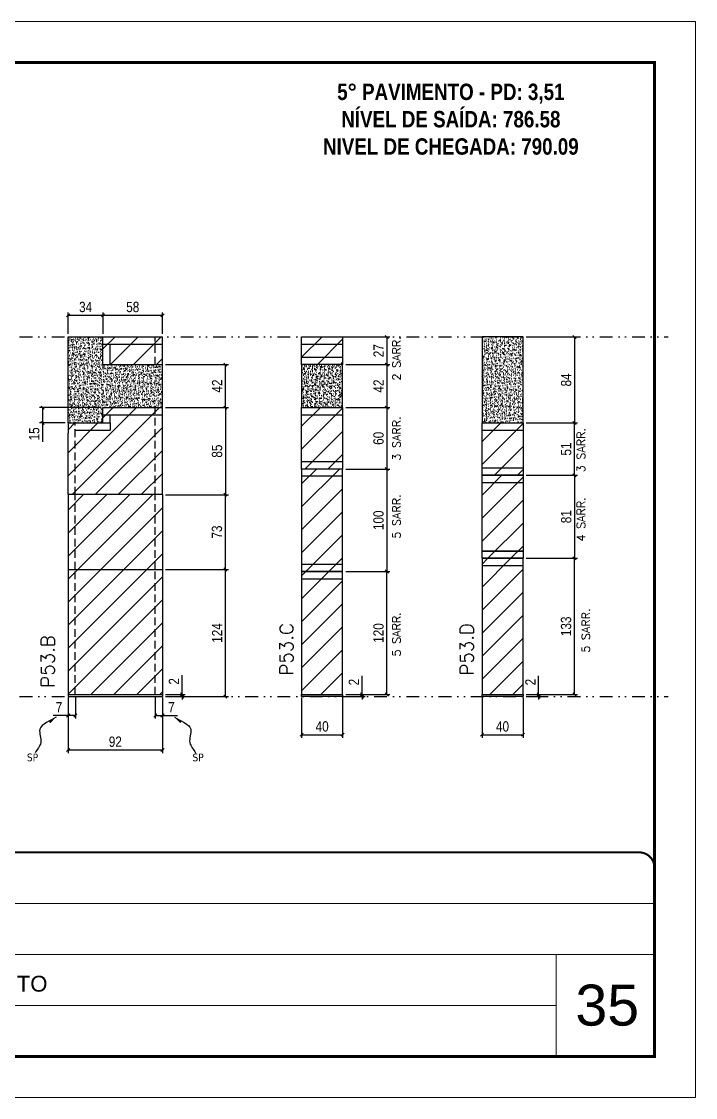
# Model space of a CAD drawing. Extents: x 28748 to 35002, y 14885 to 43501.
# Drawn here: x 32746 to 33403, y 33262 to 34312 of the extents above; entities that cross this region are included whole.
import ezdxf

# ---------------------------------------------------------------- set-up
doc = ezdxf.new("R2010")
doc.units = 0
for name, pattern in [('CONTINUO', [0]), ('DASHED', [0.75, 0.5, -0.25]), ('DIVIDE2', [0.625, 0.25, -0.125, 0, -0.125, 0, -0.125]), ('HIDDEN', [0.375, 0.25, -0.125])]:
    doc.linetypes.add(name, pattern=pattern)
for name, color, linetype, lineweight in [('CARIMBO', 255, 'Continuous', 9), ('Folhas', 255, 'Continuous', 9), ('Hachura', 251, 'Continuous', 9), ('SARRAFO DE PRESSAO', 251, 'DASHED', 9), ('Texto Seção', 7, 'Continuous', 15)]:
    doc.layers.add(name, color=color, linetype=linetype, lineweight=lineweight)
for name, color, linetype in [('COTA', 241, 'Continuous'), ('NOMENCLATURA', 7, 'Continuous'), ('Nível', 160, 'Continuous'), ('Painéis', 200, 'Continuous'), ('Romaneio', 10, 'Continuous'), ('SARR_2.2x7', 40, 'Continuous'), ('Sarrafo de Pressão', 42, 'HIDDEN'), ('texto', 7, 'Continuous')]:
    doc.layers.add(name, color=color, linetype=linetype)
doc.styles.add('ARIAL', font='arial.ttf')
doc.styles.add('COTA TECNICA', font='techl___.ttf', dxfattribs={"height": 10})
doc.styles.add('COTA TECNICA-50', font='techl___.ttf', dxfattribs={"height": 10})
doc.styles.add('REGUA-120', font='ROMANS.shx', dxfattribs={"height": 15})
doc.styles.add('ROMANC', font='techb___.ttf', dxfattribs={"height": 2.5})
doc.styles.add('ROMANS', font='romans.shx')
doc.styles.get("Standard").update_dxf_attribs({"font": 'arial.ttf'})
doc.dimstyles.new('COTA PAINEL-50', dxfattribs={"dimtxt": 10, "dimasz": 3, "dimexe": 3, "dimexo": 3, "dimgap": 3, "dimtad": 1, "dimdec": 1, "dimzin": 12, "dimdsep": 46, "dimtxsty": 'COTA TECNICA-50', "dimblk1": 'OBLIQUE', "dimblk2": 'OBLIQUE', "dimsah": 1, "dimcen": 0.9, "dimclrd": 4, "dimclre": 4, "dimclrt": 240, "dimadec": 1, "dimazin": 3, "dimtfac": 1, "dimtdec": 1, "dimtmove": 0, "dimatfit": 3, "dimfxl": 1, "dimtolj": 1, "dimtzin": 12, "dimarcsym": 0})
doc.dimstyles.new('PAINEL', dxfattribs={"dimtxt": 10, "dimasz": 3, "dimexe": 3, "dimexo": 3, "dimgap": 3, "dimtad": 1, "dimdec": 1, "dimzin": 12, "dimdsep": 46, "dimtxsty": 'COTA TECNICA', "dimblk1": 'OBLIQUE', "dimblk2": 'OBLIQUE', "dimsah": 1, "dimcen": 0.9, "dimclrd": 4, "dimclre": 4, "dimclrt": 240, "dimadec": 1, "dimazin": 3, "dimtfac": 1, "dimtdec": 1, "dimtmove": 0, "dimatfit": 3, "dimfxl": 1, "dimtolj": 1, "dimtzin": 12, "dimarcsym": 0})
doc.dimstyles.get("Standard").update_dxf_attribs({"dimtxt": 0.18, "dimasz": 0.18, "dimexe": 0.18, "dimexo": 0.0625, "dimgap": 0.09, "dimtad": 0, "dimtih": 1, "dimtoh": 1, "dimdec": 4, "dimzin": 0, "dimdsep": 46, "dimtxsty": 'Standard', "dimcen": 0.09, "dimadec": 0, "dimazin": 0, "dimtfac": 1, "dimtdec": 4, "dimtofl": 0, "dimtmove": 0, "dimatfit": 3, "dimfxl": 1, "dimtolj": 1, "dimtzin": 0, "dimarcsym": 0})
pattern_1 = [(45, (24214.309, 45905.486), (-11.22532, 11.22532), [])]
pattern_2 = [(45, (-97089.158, 8260.539), (-11.2253202, 11.2253202), [])]

# ---------------------------------------------------------------- blocks, each defined once
blk = doc.blocks.new('9999999999')
at = {"color": 30, "linetype": 'CONTINUO'}
for p, q in [((98564.6, 34379.6), (99584, 34379.6)), ((98564.6, 34329.8), (99488, 34329.8)), ((99584, 34329.8), (99488, 34329.8)), ((99488, 34329.8), (99488, 34230.2)), ((98564.6, 34280), (99488, 34280))]:
    blk.add_line(p, q, dxfattribs=at)
at = {"color": 30, "linetype": 'CONTINUO', "const_width": 2}
blk.add_lwpolyline([(99584, 34230.2), (99584, 34414.4, 0.414214), (99569, 34429.4), (98229, 34429.4, 0.414214), (98214, 34414.4), (98214, 34245.2, 0.414214), (98229, 34230.2), (99584, 34230.2)], format="xyb", dxfattribs=at)
at = {"layer": 'Folhas'}
blk.add_lwpolyline([(98139, 34190.2), (99624, 34190.2), (99624, 35240.2), (98139, 35240.2)], close=True, dxfattribs=at)
at = {"layer": 'Folhas', "color": 30, "const_width": 3}
blk.add_lwpolyline([(98214, 34230.2), (99584, 34230.2), (99584, 35200.2), (98214, 35200.2)], close=True, dxfattribs=at)
at = {"color": 7, "linetype": 'Continuous', "ltscale": 5, "style": 'ARIAL'}
blk.add_text('5° PAVIMENTO', height=15.483, dxfattribs=at).set_placement((98837.7, 34293.5))
blk = doc.blocks.new('_Oblique')
at = {"color": 0, "linetype": 'ByBlock', "lineweight": -2}
blk.add_line((-0.5, -0.5), (0.5, 0.5), dxfattribs=at)
blk = doc.blocks.new('*D1263')
at = {"layer": 'COTA', "color": 4, "lineweight": -2, "transparency": 16777216}
for p, q in [((33019.1, 33652.4), (33019.1, 33613.1)), ((33059.1, 33652.4), (33059.1, 33613.1)), ((33019.1, 33616.1), (33059.1, 33616.1))]:
    blk.add_line(p, q, dxfattribs=at)
at = {"layer": 'Defpoints', "color": 0, "transparency": 16777216}
for p in [(33019.1, 33655.4), (33059.1, 33655.4), (33059.1, 33616.1)]:
    blk.add_point(p, dxfattribs=at)
at = {"layer": 'COTA', "color": 4, "lineweight": -2, "transparency": 16777216, "xscale": 3, "yscale": 3, "zscale": 3, "rotation": 180}
blk.add_blockref('_Oblique', (33019.1, 33616.1), dxfattribs=at)
at = {"layer": 'COTA', "color": 4, "lineweight": -2, "transparency": 16777216, "xscale": 3, "yscale": 3, "zscale": 3}
blk.add_blockref('_Oblique', (33059.1, 33616.1), dxfattribs=at)
at = {"layer": 'COTA', "color": 240, "transparency": 16777216, "insert": (33039.1, 33624.2), "char_height": 10, "attachment_point": 5, "style": 'COTA TECNICA'}
blk.add_mtext('\\A1;40', dxfattribs=at)
blk = doc.blocks.new('*D1264')
at = {"layer": 'COTA', "color": 4, "lineweight": -2, "transparency": 16777216}
for p, q in [((33078, 33655.4), (33078, 33673.5)), ((33062.1, 33655.4), (33081, 33655.4)), ((33062.1, 33653.4), (33081, 33653.4)), ((33078, 33653.4), (33078, 33655.4)), ((33078, 33653.4), (33078, 33650.4))]:
    blk.add_line(p, q, dxfattribs=at)
at = {"layer": 'Defpoints', "color": 0, "transparency": 16777216}
for p in [(33059.1, 33655.4), (33059.1, 33653.4), (33078, 33655.4)]:
    blk.add_point(p, dxfattribs=at)
at = {"layer": 'COTA', "color": 4, "lineweight": -2, "transparency": 16777216, "xscale": 3, "yscale": 3, "zscale": 3}
for p, rotation in [((33078, 33655.4), 270), ((33078, 33653.4), 90)]:
    blk.add_blockref('_Oblique', p, dxfattribs=dict(at, rotation=rotation))
at = {"layer": 'COTA', "color": 240, "transparency": 16777216, "insert": (33070, 33667.5), "char_height": 10, "attachment_point": 5, "rotation": 90, "style": 'COTA TECNICA-50'}
blk.add_mtext('\\A1;2', dxfattribs=at)
blk = doc.blocks.new('*D2074')
at = {"layer": 'COTA', "color": 4, "linetype": 'ByBlock', "lineweight": -2, "transparency": 16777216}
for p, q in [((33062.1, 33775.4), (33105.2, 33775.4)), ((33102.2, 33655.4), (33102.2, 33775.4)), ((33062.1, 33655.4), (33105.2, 33655.4))]:
    blk.add_line(p, q, dxfattribs=at)
at = {"layer": 'Defpoints', "color": 0, "linetype": 'ByBlock', "transparency": 16777216}
for p in [(33059.1, 33775.4), (33102.2, 33775.4), (33059.1, 33655.4)]:
    blk.add_point(p, dxfattribs=at)
at = {"layer": 'COTA', "color": 4, "linetype": 'ByBlock', "lineweight": -2, "transparency": 16777216, "xscale": 3, "yscale": 3, "zscale": 3}
for p, rotation in [((33102.2, 33775.4), 90), ((33102.2, 33655.4), 270)]:
    blk.add_blockref('_Oblique', p, dxfattribs=dict(at, rotation=rotation))
at = {"layer": 'COTA', "color": 240, "linetype": 'ByBlock', "transparency": 16777216, "insert": (33094.1, 33715.4), "char_height": 10, "attachment_point": 5, "rotation": 90, "style": 'COTA TECNICA'}
blk.add_mtext('\\A1;120', dxfattribs=at)
blk = doc.blocks.new('*D1265')
at = {"layer": 'COTA', "color": 4, "lineweight": -2, "transparency": 16777216}
for p, q in [((33195.1, 33652.4), (33195.1, 33613.1)), ((33235.1, 33652.4), (33235.1, 33613.1)), ((33195.1, 33616.1), (33235.1, 33616.1))]:
    blk.add_line(p, q, dxfattribs=at)
at = {"layer": 'Defpoints', "color": 0, "transparency": 16777216}
for p in [(33195.1, 33655.4), (33235.1, 33655.4), (33235.1, 33616.1)]:
    blk.add_point(p, dxfattribs=at)
at = {"layer": 'COTA', "color": 4, "lineweight": -2, "transparency": 16777216, "xscale": 3, "yscale": 3, "zscale": 3, "rotation": 180}
blk.add_blockref('_Oblique', (33195.1, 33616.1), dxfattribs=at)
at = {"layer": 'COTA', "color": 4, "lineweight": -2, "transparency": 16777216, "xscale": 3, "yscale": 3, "zscale": 3}
blk.add_blockref('_Oblique', (33235.1, 33616.1), dxfattribs=at)
at = {"layer": 'COTA', "color": 240, "transparency": 16777216, "insert": (33215.1, 33624.2), "char_height": 10, "attachment_point": 5, "style": 'COTA TECNICA'}
blk.add_mtext('\\A1;40', dxfattribs=at)
blk = doc.blocks.new('*D1266')
at = {"layer": 'COTA', "color": 4, "lineweight": -2, "transparency": 16777216}
for p, q in [((33250.3, 33655.4), (33250.3, 33673.5)), ((33238.1, 33655.4), (33253.3, 33655.4)), ((33238.1, 33653.4), (33253.3, 33653.4)), ((33250.3, 33653.4), (33250.3, 33655.4)), ((33250.3, 33653.4), (33250.3, 33650.4))]:
    blk.add_line(p, q, dxfattribs=at)
at = {"layer": 'Defpoints', "color": 0, "transparency": 16777216}
for p in [(33235.1, 33655.4), (33235.1, 33653.4), (33250.3, 33655.4)]:
    blk.add_point(p, dxfattribs=at)
at = {"layer": 'COTA', "color": 4, "lineweight": -2, "transparency": 16777216, "xscale": 3, "yscale": 3, "zscale": 3}
for p, rotation in [((33250.3, 33655.4), 270), ((33250.3, 33653.4), 90)]:
    blk.add_blockref('_Oblique', p, dxfattribs=dict(at, rotation=rotation))
at = {"layer": 'COTA', "color": 240, "transparency": 16777216, "insert": (33242.3, 33667.5), "char_height": 10, "attachment_point": 5, "rotation": 90, "style": 'COTA TECNICA-50'}
blk.add_mtext('\\A1;2', dxfattribs=at)
blk = doc.blocks.new('*D2075')
at = {"layer": 'COTA', "color": 4, "linetype": 'ByBlock', "lineweight": -2, "transparency": 16777216}
for p, q in [((33238.1, 34004.4), (33288.3, 34004.4)), ((33285.3, 34004.4), (33285.3, 33920.4)), ((33238.1, 33920.4), (33288.3, 33920.4))]:
    blk.add_line(p, q, dxfattribs=at)
at = {"layer": 'Defpoints', "color": 0, "linetype": 'ByBlock', "transparency": 16777216}
for p in [(33235.1, 34004.4), (33235.1, 33920.4), (33285.3, 33920.4)]:
    blk.add_point(p, dxfattribs=at)
at = {"layer": 'COTA', "color": 4, "linetype": 'ByBlock', "lineweight": -2, "transparency": 16777216, "xscale": 3, "yscale": 3, "zscale": 3}
for p, rotation in [((33285.3, 34004.4), 90), ((33285.3, 33920.4), 270)]:
    blk.add_blockref('_Oblique', p, dxfattribs=dict(at, rotation=rotation))
at = {"layer": 'COTA', "color": 240, "linetype": 'ByBlock', "transparency": 16777216, "insert": (33277.2, 33962.4), "char_height": 10, "attachment_point": 5, "rotation": 90, "style": 'COTA TECNICA'}
blk.add_mtext('\\A1;84', dxfattribs=at)
blk = doc.blocks.new('*D2076')
at = {"layer": 'COTA', "color": 4, "linetype": 'ByBlock', "lineweight": -2, "transparency": 16777216}
for p, q in [((33238.1, 33788.4), (33288.3, 33788.4)), ((33285.3, 33655.4), (33285.3, 33788.4)), ((33238.1, 33655.4), (33288.3, 33655.4))]:
    blk.add_line(p, q, dxfattribs=at)
at = {"layer": 'Defpoints', "color": 0, "linetype": 'ByBlock', "transparency": 16777216}
for p in [(33235.1, 33788.4), (33285.3, 33788.4), (33235.1, 33655.4)]:
    blk.add_point(p, dxfattribs=at)
at = {"layer": 'COTA', "color": 4, "linetype": 'ByBlock', "lineweight": -2, "transparency": 16777216, "xscale": 3, "yscale": 3, "zscale": 3}
for p, rotation in [((33285.3, 33788.4), 90), ((33285.3, 33655.4), 270)]:
    blk.add_blockref('_Oblique', p, dxfattribs=dict(at, rotation=rotation))
at = {"layer": 'COTA', "color": 240, "linetype": 'ByBlock', "transparency": 16777216, "insert": (33277.1, 33721.9), "char_height": 10, "attachment_point": 5, "rotation": 90, "style": 'COTA TECNICA'}
blk.add_mtext('\\A1;133', dxfattribs=at)
blk = doc.blocks.new('*D1267')
at = {"layer": 'COTA', "color": 4, "lineweight": -2, "transparency": 16777216}
for p, q in [((32791.3, 33652.4), (32791.3, 33598.3)), ((32883.3, 33652.4), (32883.3, 33598.3)), ((32791.3, 33601.3), (32883.3, 33601.3))]:
    blk.add_line(p, q, dxfattribs=at)
at = {"layer": 'Defpoints', "color": 0, "transparency": 16777216}
for p in [(32791.3, 33655.4), (32883.3, 33655.4), (32883.3, 33601.3)]:
    blk.add_point(p, dxfattribs=at)
at = {"layer": 'COTA', "color": 4, "lineweight": -2, "transparency": 16777216, "xscale": 3, "yscale": 3, "zscale": 3, "rotation": 180}
blk.add_blockref('_Oblique', (32791.3, 33601.3), dxfattribs=at)
at = {"layer": 'COTA', "color": 4, "lineweight": -2, "transparency": 16777216, "xscale": 3, "yscale": 3, "zscale": 3}
blk.add_blockref('_Oblique', (32883.3, 33601.3), dxfattribs=at)
at = {"layer": 'COTA', "color": 240, "transparency": 16777216, "insert": (32837.3, 33609.3), "char_height": 10, "attachment_point": 5, "style": 'COTA TECNICA'}
blk.add_mtext('\\A1;92', dxfattribs=at)
blk = doc.blocks.new('*D1268')
at = {"layer": 'COTA', "color": 4, "lineweight": -2, "transparency": 16777216}
for p, q in [((32876.3, 33652.4), (32876.3, 33631.9)), ((32883.3, 33650.4), (32883.3, 33631.9)), ((32876.3, 33634.9), (32883.3, 33634.9)), ((32883.3, 33634.9), (32898, 33634.9))]:
    blk.add_line(p, q, dxfattribs=at)
at = {"layer": 'Defpoints', "color": 0, "transparency": 16777216}
for p in [(32876.3, 33655.4), (32883.3, 33653.4), (32883.3, 33634.9)]:
    blk.add_point(p, dxfattribs=at)
at = {"layer": 'COTA', "color": 4, "lineweight": -2, "transparency": 16777216, "xscale": 3, "yscale": 3, "zscale": 3, "rotation": 180}
blk.add_blockref('_Oblique', (32876.3, 33634.9), dxfattribs=at)
at = {"layer": 'COTA', "color": 4, "lineweight": -2, "transparency": 16777216, "xscale": 3, "yscale": 3, "zscale": 3}
blk.add_blockref('_Oblique', (32883.3, 33634.9), dxfattribs=at)
at = {"layer": 'COTA', "color": 240, "transparency": 16777216, "insert": (32892.1, 33643), "char_height": 10, "attachment_point": 5, "style": 'COTA TECNICA-50'}
blk.add_mtext('\\A1;7', dxfattribs=at)
blk = doc.blocks.new('*D1269')
at = {"layer": 'COTA', "color": 4, "lineweight": -2, "transparency": 16777216}
for p, q in [((32791.3, 33650.4), (32791.3, 33631.9)), ((32798.3, 33652.4), (32798.3, 33631.9)), ((32791.3, 33634.9), (32776.5, 33634.9)), ((32798.3, 33634.9), (32791.3, 33634.9))]:
    blk.add_line(p, q, dxfattribs=at)
at = {"layer": 'Defpoints', "color": 0, "transparency": 16777216}
for p in [(32791.3, 33653.4), (32798.3, 33655.4), (32791.3, 33634.9)]:
    blk.add_point(p, dxfattribs=at)
at = {"layer": 'COTA', "color": 4, "lineweight": -2, "transparency": 16777216, "xscale": 3, "yscale": 3, "zscale": 3, "rotation": 180}
blk.add_blockref('_Oblique', (32791.3, 33634.9), dxfattribs=at)
at = {"layer": 'COTA', "color": 4, "lineweight": -2, "transparency": 16777216, "xscale": 3, "yscale": 3, "zscale": 3}
blk.add_blockref('_Oblique', (32798.3, 33634.9), dxfattribs=at)
at = {"layer": 'COTA', "color": 240, "transparency": 16777216, "insert": (32782.4, 33643), "char_height": 10, "attachment_point": 5, "style": 'COTA TECNICA-50'}
blk.add_mtext('\\A1;7', dxfattribs=at)
blk = doc.blocks.new('*D1270')
at = {"layer": 'Defpoints', "color": 0, "linetype": 'ByBlock', "transparency": 16777216}
for p in [(32883.3, 33777.4), (32944.7, 33777.4), (32883.3, 33653.4)]:
    blk.add_point(p, dxfattribs=at)
at = {"layer": 'Romaneio', "color": 4, "linetype": 'ByBlock', "lineweight": -2, "transparency": 16777216}
for p, q in [((32886.3, 33777.4), (32947.7, 33777.4)), ((32944.7, 33653.4), (32944.7, 33777.4)), ((32886.3, 33653.4), (32947.7, 33653.4))]:
    blk.add_line(p, q, dxfattribs=at)
at = {"layer": 'Romaneio', "color": 4, "linetype": 'ByBlock', "lineweight": -2, "transparency": 16777216, "xscale": 3, "yscale": 3, "zscale": 3}
for p, rotation in [((32944.7, 33777.4), 90), ((32944.7, 33653.4), 270)]:
    blk.add_blockref('_Oblique', p, dxfattribs=dict(at, rotation=rotation))
at = {"layer": 'Romaneio', "color": 240, "linetype": 'ByBlock', "transparency": 16777216, "insert": (32936.6, 33715.4), "char_height": 10, "attachment_point": 5, "rotation": 90, "style": 'COTA TECNICA'}
blk.add_mtext('\\A1;124', dxfattribs=at)
blk = doc.blocks.new('*D1271')
at = {"layer": 'COTA', "color": 4, "lineweight": -2, "transparency": 16777216}
for p, q in [((32902.5, 33655.4), (32902.5, 33674.2)), ((32886.3, 33655.4), (32905.5, 33655.4)), ((32886.3, 33653.4), (32905.5, 33653.4)), ((32902.5, 33653.4), (32902.5, 33655.4)), ((32902.5, 33653.4), (32902.5, 33650.4))]:
    blk.add_line(p, q, dxfattribs=at)
at = {"layer": 'Defpoints', "color": 0, "transparency": 16777216}
for p in [(32883.3, 33655.4), (32883.3, 33653.4), (32902.5, 33653.4)]:
    blk.add_point(p, dxfattribs=at)
at = {"layer": 'COTA', "color": 4, "lineweight": -2, "transparency": 16777216, "xscale": 3, "yscale": 3, "zscale": 3}
for p, rotation in [((32902.5, 33655.4), 270), ((32902.5, 33653.4), 90)]:
    blk.add_blockref('_Oblique', p, dxfattribs=dict(at, rotation=rotation))
at = {"layer": 'COTA', "color": 240, "transparency": 16777216, "insert": (32894.5, 33668.2), "char_height": 10, "attachment_point": 5, "rotation": 90, "style": 'COTA TECNICA-50'}
blk.add_mtext('\\A1;2', dxfattribs=at)
blk = doc.blocks.new('*D1272')
at = {"layer": 'COTA', "color": 4, "linetype": 'ByBlock', "lineweight": -2, "transparency": 16777216}
for p, q in [((32886.3, 33850.4), (32947.7, 33850.4)), ((32944.7, 33777.4), (32944.7, 33850.4)), ((32888.6, 33777.4), (32947.7, 33777.4))]:
    blk.add_line(p, q, dxfattribs=at)
at = {"layer": 'Defpoints', "color": 0, "linetype": 'ByBlock', "transparency": 16777216}
for p in [(32883.3, 33850.4), (32944.7, 33850.4), (32885.6, 33777.4)]:
    blk.add_point(p, dxfattribs=at)
at = {"layer": 'COTA', "color": 4, "linetype": 'ByBlock', "lineweight": -2, "transparency": 16777216, "xscale": 3, "yscale": 3, "zscale": 3}
for p, rotation in [((32944.7, 33850.4), 90), ((32944.7, 33777.4), 270)]:
    blk.add_blockref('_Oblique', p, dxfattribs=dict(at, rotation=rotation))
at = {"layer": 'COTA', "color": 240, "linetype": 'ByBlock', "transparency": 16777216, "insert": (32936.5, 33813.9), "char_height": 10, "attachment_point": 5, "rotation": 90, "style": 'COTA TECNICA'}
blk.add_mtext('\\A1;73', dxfattribs=at)
blk = doc.blocks.new('*D2077')
at = {"layer": 'COTA', "color": 4, "linetype": 'ByBlock', "lineweight": -2, "transparency": 16777216}
for p, q in [((33062.1, 33977.4), (33105.2, 33977.4)), ((33102.2, 33977.4), (33102.2, 33935.4)), ((33062.1, 33935.4), (33105.2, 33935.4))]:
    blk.add_line(p, q, dxfattribs=at)
at = {"layer": 'Defpoints', "color": 0, "linetype": 'ByBlock', "transparency": 16777216}
for p in [(33059.1, 33977.4), (33059.1, 33935.4), (33102.2, 33935.4)]:
    blk.add_point(p, dxfattribs=at)
at = {"layer": 'COTA', "color": 4, "linetype": 'ByBlock', "lineweight": -2, "transparency": 16777216, "xscale": 3, "yscale": 3, "zscale": 3}
for p, rotation in [((33102.2, 33977.4), 90), ((33102.2, 33935.4), 270)]:
    blk.add_blockref('_Oblique', p, dxfattribs=dict(at, rotation=rotation))
at = {"layer": 'COTA', "color": 240, "linetype": 'ByBlock', "transparency": 16777216, "insert": (33094.1, 33956.4), "char_height": 10, "attachment_point": 5, "rotation": 90, "style": 'COTA TECNICA'}
blk.add_mtext('\\A1;42', dxfattribs=at)
blk = doc.blocks.new('*D1273')
at = {"layer": 'COTA', "color": 4, "linetype": 'ByBlock', "lineweight": -2, "transparency": 16777216}
for p, q in [((33062.1, 33875.4), (33105.2, 33875.4)), ((33102.2, 33875.4), (33102.2, 33775.4)), ((33062.1, 33775.4), (33105.2, 33775.4))]:
    blk.add_line(p, q, dxfattribs=at)
at = {"layer": 'Defpoints', "color": 0, "linetype": 'ByBlock', "transparency": 16777216}
for p in [(33059.1, 33875.4), (33059.1, 33775.4), (33102.2, 33775.4)]:
    blk.add_point(p, dxfattribs=at)
at = {"layer": 'COTA', "color": 4, "linetype": 'ByBlock', "lineweight": -2, "transparency": 16777216, "xscale": 3, "yscale": 3, "zscale": 3}
for p, rotation in [((33102.2, 33875.4), 90), ((33102.2, 33775.4), 270)]:
    blk.add_blockref('_Oblique', p, dxfattribs=dict(at, rotation=rotation))
at = {"layer": 'COTA', "color": 240, "linetype": 'ByBlock', "transparency": 16777216, "insert": (33094.1, 33825.4), "char_height": 10, "attachment_point": 5, "rotation": 90, "style": 'COTA TECNICA'}
blk.add_mtext('\\A1;100', dxfattribs=at)
blk = doc.blocks.new('*D2078')
at = {"layer": 'COTA', "color": 4, "lineweight": -2, "transparency": 16777216}
for p, q in [((33238.1, 33869.4), (33288.3, 33869.4)), ((33285.3, 33869.4), (33285.3, 33788.4)), ((33238.1, 33788.4), (33288.3, 33788.4))]:
    blk.add_line(p, q, dxfattribs=at)
at = {"layer": 'Defpoints', "color": 0, "transparency": 16777216}
for p in [(33235.1, 33869.4), (33235.1, 33788.4), (33285.3, 33788.4)]:
    blk.add_point(p, dxfattribs=at)
at = {"layer": 'COTA', "color": 4, "lineweight": -2, "transparency": 16777216, "xscale": 3, "yscale": 3, "zscale": 3}
for p, rotation in [((33285.3, 33869.4), 90), ((33285.3, 33788.4), 270)]:
    blk.add_blockref('_Oblique', p, dxfattribs=dict(at, rotation=rotation))
at = {"layer": 'COTA', "color": 240, "transparency": 16777216, "insert": (33277.2, 33828.9), "char_height": 10, "attachment_point": 5, "rotation": 90, "style": 'COTA TECNICA'}
blk.add_mtext('\\A1;81', dxfattribs=at)
blk = doc.blocks.new('*D1333')
at = {"layer": 'COTA', "color": 4, "lineweight": -2, "transparency": 16777216}
for p, q in [((32886.3, 33935.4), (32947.7, 33935.4)), ((32944.7, 33935.4), (32944.7, 33850.4)), ((32886.3, 33850.4), (32947.7, 33850.4))]:
    blk.add_line(p, q, dxfattribs=at)
at = {"layer": 'Defpoints', "color": 0, "transparency": 16777216}
for p in [(32883.3, 33935.4), (32883.3, 33850.4), (32944.7, 33850.4)]:
    blk.add_point(p, dxfattribs=at)
at = {"layer": 'COTA', "color": 4, "lineweight": -2, "transparency": 16777216, "xscale": 3, "yscale": 3, "zscale": 3}
for p, rotation in [((32944.7, 33935.4), 90), ((32944.7, 33850.4), 270)]:
    blk.add_blockref('_Oblique', p, dxfattribs=dict(at, rotation=rotation))
at = {"layer": 'COTA', "color": 240, "transparency": 16777216, "insert": (32936.6, 33892.9), "char_height": 10, "attachment_point": 5, "rotation": 90, "style": 'COTA TECNICA-50'}
blk.add_mtext('\\A1;85', dxfattribs=at)
blk = doc.blocks.new('*D1334')
at = {"layer": 'COTA', "color": 4, "lineweight": -2, "transparency": 16777216}
for p, q in [((32791.3, 34007.4), (32791.3, 34028.3)), ((32825.3, 34025.3), (32791.3, 34025.3)), ((32825.3, 34007.4), (32825.3, 34028.3))]:
    blk.add_line(p, q, dxfattribs=at)
at = {"layer": 'Defpoints', "color": 0, "transparency": 16777216}
for p in [(32791.3, 34025.3), (32791.3, 34004.4), (32825.3, 34004.4)]:
    blk.add_point(p, dxfattribs=at)
at = {"layer": 'COTA', "color": 4, "lineweight": -2, "transparency": 16777216, "xscale": 3, "yscale": 3, "zscale": 3, "rotation": 180}
blk.add_blockref('_Oblique', (32791.3, 34025.3), dxfattribs=at)
at = {"layer": 'COTA', "color": 4, "lineweight": -2, "transparency": 16777216, "xscale": 3, "yscale": 3, "zscale": 3}
blk.add_blockref('_Oblique', (32825.3, 34025.3), dxfattribs=at)
at = {"layer": 'COTA', "color": 240, "transparency": 16777216, "insert": (32808.3, 34033.5), "char_height": 10, "attachment_point": 5, "style": 'COTA TECNICA-50'}
blk.add_mtext('\\A1;34', dxfattribs=at)
blk = doc.blocks.new('*D2115')
at = {"layer": 'COTA', "color": 4, "lineweight": -2, "transparency": 16777216}
for p, q in [((32822.3, 33935.4), (32763.3, 33935.4)), ((32766.3, 33935.4), (32766.3, 33920.4)), ((32788.3, 33920.4), (32763.3, 33920.4)), ((32766.3, 33920.4), (32766.3, 33902.1))]:
    blk.add_line(p, q, dxfattribs=at)
at = {"layer": 'Defpoints', "color": 0, "transparency": 16777216}
for p in [(32825.3, 33935.4), (32766.3, 33920.4), (32791.3, 33920.4)]:
    blk.add_point(p, dxfattribs=at)
at = {"layer": 'COTA', "color": 4, "lineweight": -2, "transparency": 16777216, "xscale": 3, "yscale": 3, "zscale": 3}
for p, rotation in [((32766.3, 33935.4), 90), ((32766.3, 33920.4), 270)]:
    blk.add_blockref('_Oblique', p, dxfattribs=dict(at, rotation=rotation))
at = {"layer": 'COTA', "color": 240, "transparency": 16777216, "insert": (32758.2, 33909.7), "char_height": 10, "attachment_point": 5, "rotation": 90, "style": 'COTA TECNICA-50'}
blk.add_mtext('\\A1;15', dxfattribs=at)
blk = doc.blocks.new('*D1335')
at = {"layer": 'COTA', "color": 4, "lineweight": -2, "transparency": 16777216}
for p, q in [((33062.1, 33935.4), (33105.2, 33935.4)), ((33102.2, 33935.4), (33102.2, 33875.4)), ((33062.1, 33875.4), (33105.2, 33875.4))]:
    blk.add_line(p, q, dxfattribs=at)
at = {"layer": 'Defpoints', "color": 0, "transparency": 16777216}
for p in [(33059.1, 33935.4), (33059.1, 33875.4), (33102.2, 33875.4)]:
    blk.add_point(p, dxfattribs=at)
at = {"layer": 'COTA', "color": 4, "lineweight": -2, "transparency": 16777216, "xscale": 3, "yscale": 3, "zscale": 3}
for p, rotation in [((33102.2, 33935.4), 90), ((33102.2, 33875.4), 270)]:
    blk.add_blockref('_Oblique', p, dxfattribs=dict(at, rotation=rotation))
at = {"layer": 'COTA', "color": 240, "transparency": 16777216, "insert": (33094.1, 33905.4), "char_height": 10, "attachment_point": 5, "rotation": 90, "style": 'COTA TECNICA-50'}
blk.add_mtext('\\A1;60', dxfattribs=at)
blk = doc.blocks.new('*D1462')
at = {"layer": 'COTA', "color": 4, "lineweight": -2, "transparency": 16777216}
for p, q in [((33238.1, 33920.4), (33288.3, 33920.4)), ((33285.3, 33869.4), (33285.3, 33920.4)), ((33238.1, 33869.4), (33288.3, 33869.4))]:
    blk.add_line(p, q, dxfattribs=at)
at = {"layer": 'Defpoints', "color": 0, "transparency": 16777216}
for p in [(33235.1, 33920.4), (33285.3, 33920.4), (33235.1, 33869.4)]:
    blk.add_point(p, dxfattribs=at)
at = {"layer": 'COTA', "color": 4, "lineweight": -2, "transparency": 16777216, "xscale": 3, "yscale": 3, "zscale": 3}
for p, rotation in [((33285.3, 33920.4), 90), ((33285.3, 33869.4), 270)]:
    blk.add_blockref('_Oblique', p, dxfattribs=dict(at, rotation=rotation))
at = {"layer": 'COTA', "color": 240, "transparency": 16777216, "insert": (33277.2, 33894.9), "char_height": 10, "attachment_point": 5, "rotation": 90, "style": 'COTA TECNICA-50'}
blk.add_mtext('\\A1;51', dxfattribs=at)
blk = doc.blocks.new('*D2190')
at = {"layer": 'COTA', "color": 4, "lineweight": -2, "transparency": 16777216}
for p, q in [((32886.3, 33977.4), (32947.7, 33977.4)), ((32944.7, 33935.4), (32944.7, 33977.4)), ((32886.3, 33935.4), (32947.7, 33935.4))]:
    blk.add_line(p, q, dxfattribs=at)
at = {"layer": 'Defpoints', "color": 0, "transparency": 16777216}
for p in [(32883.3, 33977.4), (32944.7, 33977.4), (32883.3, 33935.4)]:
    blk.add_point(p, dxfattribs=at)
at = {"layer": 'COTA', "color": 4, "lineweight": -2, "transparency": 16777216, "xscale": 3, "yscale": 3, "zscale": 3}
for p, rotation in [((32944.7, 33977.4), 90), ((32944.7, 33935.4), 270)]:
    blk.add_blockref('_Oblique', p, dxfattribs=dict(at, rotation=rotation))
at = {"layer": 'COTA', "color": 240, "transparency": 16777216, "insert": (32936.6, 33956.4), "char_height": 10, "attachment_point": 5, "rotation": 90, "style": 'COTA TECNICA-50'}
blk.add_mtext('\\A1;42', dxfattribs=at)
blk = doc.blocks.new('*D2276')
at = {"layer": 'COTA', "color": 4, "lineweight": -2, "transparency": 16777216}
for p, q in [((33062.1, 34004.4), (33105.2, 34004.4)), ((33102.2, 34004.4), (33102.2, 33977.4)), ((33062.1, 33977.4), (33105.2, 33977.4))]:
    blk.add_line(p, q, dxfattribs=at)
at = {"layer": 'Defpoints', "color": 0, "transparency": 16777216}
for p in [(33059.1, 34004.4), (33059.1, 33977.4), (33102.2, 33977.4)]:
    blk.add_point(p, dxfattribs=at)
at = {"layer": 'COTA', "color": 4, "lineweight": -2, "transparency": 16777216, "xscale": 3, "yscale": 3, "zscale": 3}
for p, rotation in [((33102.2, 34004.4), 90), ((33102.2, 33977.4), 270)]:
    blk.add_blockref('_Oblique', p, dxfattribs=dict(at, rotation=rotation))
at = {"layer": 'COTA', "color": 240, "transparency": 16777216, "insert": (33094.1, 33990.9), "char_height": 10, "attachment_point": 5, "rotation": 90, "style": 'COTA TECNICA-50'}
blk.add_mtext('\\A1;27', dxfattribs=at)
blk = doc.blocks.new('*D2277')
at = {"layer": 'COTA', "color": 4, "lineweight": -2, "transparency": 16777216}
for p, q in [((32825.3, 34007.4), (32825.3, 34028.3)), ((32883.3, 34025.3), (32825.3, 34025.3)), ((32883.3, 34007.4), (32883.3, 34028.3))]:
    blk.add_line(p, q, dxfattribs=at)
at = {"layer": 'Defpoints', "color": 0, "transparency": 16777216}
for p in [(32825.3, 34025.3), (32825.3, 34004.4), (32883.3, 34004.4)]:
    blk.add_point(p, dxfattribs=at)
at = {"layer": 'COTA', "color": 4, "lineweight": -2, "transparency": 16777216, "xscale": 3, "yscale": 3, "zscale": 3, "rotation": 180}
blk.add_blockref('_Oblique', (32825.3, 34025.3), dxfattribs=at)
at = {"layer": 'COTA', "color": 4, "lineweight": -2, "transparency": 16777216, "xscale": 3, "yscale": 3, "zscale": 3}
blk.add_blockref('_Oblique', (32883.3, 34025.3), dxfattribs=at)
at = {"layer": 'COTA', "color": 240, "transparency": 16777216, "insert": (32854.3, 34033.5), "char_height": 10, "attachment_point": 5, "style": 'COTA TECNICA'}
blk.add_mtext('\\A1;58', dxfattribs=at)

msp = doc.modelspace()

# ---------------------------------------------------------------- hatches: boundary and pattern name
at = {"layer": 'COTA', "linetype": 'ByBlock'}
h = msp.add_hatch(dxfattribs=at)
h.set_pattern_fill('AR-CONC', color=256, scale=0.03)
h.paths.add_polyline_path([(32883.25, 33977.43), (32825.25, 33977.43), (32825.25, 34004.43), (32791.25, 34004.43), (32791.25, 33920.43), (32825.25, 33920.43), (32825.25, 33935.43), (32883.25, 33935.43)])
h = msp.add_hatch(dxfattribs=at)
h.set_pattern_fill('AR-CONC', color=256, scale=0.03)
h.set_pattern_definition([(50, (-98529.956, 4731.014), (5.46554007, -0.47817257), [0.5715, -6.2865]), (355, (-98529.956, 4731.014), (-1.05730264, 5.73170536), [0.4572, -5.02921753]), (100.4514447, (-98529.5007, 4730.974), (4.40823741, 5.25353256), [0.48570026, -5.34270734]), (46.1842, (-98529.956, 4732.538), (8.13237123, -1.26126984), [0.85725, -9.42975]), (96.6355576, (-98529.2784, 4732.433), (7.122124, 7.42278374), [0.7285507, -8.01406824]), (351.184151, (-98529.956, 4732.538), (7.122124, 7.42278374), [0.685799, -7.54379196]), (21, (-98529.194, 4732.157), (4.54843174, -3.06795595), [0.5715, -6.2865]), (326, (-98529.194, 4732.157), (1.85406085, 5.52563898), [0.4572, -5.0292]), (71.451445, (-98528.815, 4731.901), (6.40249258, 2.45768307), [0.48570026, -5.34269813]), (37.5, (-98529.9561, 4731.0139), (0.092658098, 2.536651166), [0, -4.96824, 0, -5.1054, 0, -5.04825]), (7.5, (-98529.956, 4731.014), (2.004589875, 3.005417245), [0, -2.91084, 0, -4.85394, 0, -1.92405]), (327.5, (-98531.6554, 4731.0139), (4.067717855, -0.17186232), [0, -1.905, 0, -5.9436, 0, -7.8867]), (317.5, (-98532.4174, 4731.014), (4.44387544, 0.76279473), [0, -2.4765, 0, -3.94716, 0, -5.6007])])
h.paths.add_polyline_path([(33195.15, 33920.43), (33235.15, 33920.43), (33235.15, 34004.43), (33195.15, 34004.43)])
h = msp.add_hatch(dxfattribs=at)
h.set_pattern_fill('AR-CONC', color=256, scale=0.03)
h.set_pattern_definition([(50, (-98706.013, 4699.214), (5.46554007, -0.47817257), [0.5715, -6.2865]), (355, (-98706.013, 4699.214), (-1.05730264, 5.73170536), [0.4572, -5.02921753]), (100.4514447, (-98705.5575, 4699.174), (4.40823741, 5.25353256), [0.48570026, -5.34270734]), (46.1842, (-98706.013, 4700.738), (8.13237123, -1.26126984), [0.85725, -9.42975]), (96.6355576, (-98705.335, 4700.633), (7.122124, 7.42278374), [0.7285507, -8.01406824]), (351.184151, (-98706.013, 4700.738), (7.122124, 7.42278374), [0.685799, -7.54379196]), (21, (-98705.251, 4700.357), (4.54843174, -3.06795595), [0.5715, -6.2865]), (326, (-98705.251, 4700.357), (1.85406085, 5.52563898), [0.4572, -5.0292]), (71.451445, (-98704.872, 4700.101), (6.40249258, 2.45768307), [0.48570026, -5.34269813]), (37.5, (-98706.013, 4699.2139), (0.092658098, 2.536651166), [0, -4.96824, 0, -5.1054, 0, -5.04825]), (7.5, (-98706.013, 4699.214), (2.004589875, 3.005417245), [0, -2.91084, 0, -4.85394, 0, -1.92405]), (327.5, (-98707.7122, 4699.2139), (4.067717855, -0.17186232), [0, -1.905, 0, -5.9436, 0, -7.8867]), (317.5, (-98708.4742, 4699.214), (4.44387544, 0.76279473), [0, -2.4765, 0, -3.94716, 0, -5.6007])])
h.paths.add_polyline_path([(33019.09, 33935.43), (33059.09, 33935.43), (33059.09, 33977.43), (33019.09, 33977.43)])
at = {"layer": 'Hachura'}
h = msp.add_hatch(dxfattribs=at)
h.set_pattern_fill('ANSI31', color=256, scale=5)
h.paths.add_polyline_path([(32883.25, 34004.43), (32825.25, 34004.43), (32825.25, 33977.43), (32883.25, 33977.43)])
h = msp.add_hatch(dxfattribs=at)
h.set_pattern_fill('ANSI31', color=256, scale=5)
h.paths.add_polyline_path([(33059.09, 34004.43), (33019.09, 34004.43), (33019.09, 33977.43), (33059.09, 33977.43)])
h = msp.add_hatch(dxfattribs=at)
h.set_pattern_fill('ANSI31', color=256, scale=5)
h.paths.add_polyline_path([(32883.25, 33927.43), (32883.25, 33935.43), (32825.25, 33935.43), (32825.25, 33920.43), (32791.25, 33920.43), (32791.25, 33910.43), (32791.25, 33850.43), (32883.25, 33850.43)])
h = msp.add_hatch(dxfattribs=at)
h.set_pattern_fill('ANSI31', color=256, scale=5)
h.paths.add_polyline_path([(33059.09, 33935.43), (33019.09, 33935.43), (33019.09, 33875.43), (33059.09, 33875.43)])
h = msp.add_hatch(dxfattribs=at)
h.set_pattern_fill('ANSI31', color=256, scale=5)
h.set_pattern_definition([(45, (27384.309, 42459.761), (-11.22532, 11.22532), [])])
h.paths.add_polyline_path([(33235.15, 33920.43), (33195.15, 33920.43), (33195.15, 33869.43), (33235.15, 33869.43)])
at = {"layer": 'Hachura', "linetype": 'ByBlock'}
h = msp.add_hatch(dxfattribs=at)
h.set_pattern_fill('ANSI31', color=256, scale=5)
h.set_pattern_definition(pattern_2)
h.paths.add_polyline_path([(33059.09, 33875.43), (33019.09, 33875.43), (33019.09, 33655.43), (33059.09, 33655.43)])
at = {"layer": 'Hachura'}
h = msp.add_hatch(dxfattribs=at)
h.set_pattern_fill('ANSI31', color=256, scale=5)
h.set_pattern_definition(pattern_1)
h.paths.add_polyline_path([(33235.15, 33788.43), (33235.15, 33869.43), (33195.15, 33869.43), (33195.15, 33788.43)])
at = {"layer": 'Hachura', "linetype": 'ByBlock'}
h = msp.add_hatch(dxfattribs=at)
h.set_pattern_fill('ANSI31', color=256, scale=5)
h.set_pattern_definition(pattern_2)
h.paths.add_polyline_path([(32883.25, 33850.43), (32791.25, 33850.43), (32791.25, 33777.43), (32883.25, 33777.43)])
at = {"layer": 'Hachura'}
h = msp.add_hatch(dxfattribs=at)
h.set_pattern_fill('ANSI31', color=256, scale=5)
h.set_pattern_definition(pattern_1)
h.paths.add_polyline_path([(33235.15, 33788.43), (33195.15, 33788.43), (33195.15, 33655.43), (33235.15, 33655.43)])
at = {"layer": 'Hachura', "linetype": 'ByBlock'}
h = msp.add_hatch(dxfattribs=at)
h.set_pattern_fill('ANSI31', color=256, scale=5)
h.set_pattern_definition(pattern_2)
h.paths.add_polyline_path([(32883.25, 33777.43), (32791.25, 33777.43), (32791.25, 33655.43), (32883.25, 33655.43)])

# ---------------------------------------------------------------- linework, layer by layer
at = {"layer": 'COTA', "linetype": 'ByBlock'}
for p, q in [((32791.25, 33920.43), (32791.25, 34004.43)), ((32791.25, 34004.43), (32825.25, 34004.43)), ((32883.25, 33935.43), (32883.25, 33977.43))]:
    msp.add_line(p, q, dxfattribs=at)
for points in [[(33195.15, 33920.43), (33235.15, 33920.43), (33235.15, 34004.43), (33195.15, 34004.43)], [(33019.09, 33935.43), (33059.09, 33935.43), (33059.09, 33977.43), (33019.09, 33977.43)]]:
    msp.add_lwpolyline(points, close=True, dxfattribs=at)
at = {"layer": 'Nível', "color": 4, "linetype": 'DIVIDE2', "ltscale": 50}
for p, q in [((32366.5, 34004.43), (33376.84, 34004.43)), ((32366.5, 33653.43), (33376.84, 33653.43))]:
    msp.add_line(p, q, dxfattribs=at)
at = {"layer": 'Painéis'}
for p, q in [((32825.25, 33977.43), (32825.25, 34004.43)), ((32825.25, 34004.43), (32883.25, 34004.43)), ((32883.25, 33977.43), (32883.25, 34004.43)), ((33019.09, 34004.43), (33059.09, 34004.43)), ((33019.09, 33977.43), (33019.09, 34004.43)), ((33059.09, 34004.43), (33059.09, 33977.43)), ((32825.25, 33977.43), (32883.25, 33977.43)), ((33059.09, 33977.43), (33019.09, 33977.43)), ((32825.25, 33920.43), (32825.25, 33935.43)), ((32825.25, 33935.43), (32883.25, 33935.43)), ((32883.25, 33927.43), (32883.25, 33935.43)), ((32883.25, 33850.43), (32883.25, 33927.43)), ((33019.09, 33935.43), (33059.09, 33935.43)), ((33019.09, 33920.43), (33019.09, 33935.43)), ((33059.09, 33935.43), (33059.09, 33920.43)), ((32791.25, 33920.43), (32825.25, 33920.43)), ((32791.25, 33920.43), (32791.25, 33910.43)), ((33019.09, 33875.43), (33019.09, 33920.43)), ((33059.09, 33920.43), (33059.09, 33875.43)), ((33195.15, 33920.43), (33235.15, 33920.43)), ((33195.15, 33869.43), (33195.15, 33920.43)), ((33235.15, 33920.43), (33235.15, 33869.43)), ((32791.25, 33850.43), (32791.25, 33910.43)), ((33195.15, 33869.43), (33235.15, 33869.43)), ((33195.15, 33788.43), (33195.15, 33869.43)), ((33235.15, 33869.43), (33195.15, 33869.43)), ((33235.15, 33869.43), (33235.15, 33788.43)), ((32883.25, 33850.43), (32791.25, 33850.43)), ((33195.15, 33788.43), (33235.15, 33788.43)), ((33235.15, 33788.43), (33195.15, 33788.43))]:
    msp.add_line(p, q, dxfattribs=at)
at = {"layer": 'Painéis', "linetype": 'ByBlock'}
for p, q in [((33059.09, 33875.43), (33019.09, 33875.43)), ((33019.09, 33875.43), (33019.09, 33775.43)), ((33059.09, 33775.43), (33059.09, 33875.43)), ((32791.25, 33850.43), (32791.25, 33653.43)), ((32883.25, 33850.43), (32791.25, 33850.43)), ((32883.25, 33850.43), (32883.25, 33653.43)), ((32791.25, 33777.43), (32883.25, 33777.43)), ((32791.25, 33777.43), (32883.25, 33777.43)), ((33019.09, 33775.43), (33059.09, 33775.43)), ((32791.25, 33655.43), (32883.25, 33655.43)), ((32791.25, 33653.43), (32883.25, 33653.43))]:
    msp.add_line(p, q, dxfattribs=at)
at = {"layer": 'Painéis'}
for points in [[(33195.15, 33655.43), (33235.15, 33655.43), (33235.15, 33788.43), (33195.15, 33788.43)], [(33195.15, 33788.43), (33235.15, 33788.43), (33235.15, 33788.43), (33195.15, 33788.43)], [(33019.09, 33655.43), (33059.09, 33655.43), (33059.09, 33775.43), (33019.09, 33775.43)], [(33019.09, 33655.43), (33059.09, 33655.43), (33059.09, 33653.43), (33019.09, 33653.43)], [(33195.15, 33655.43), (33235.15, 33655.43), (33235.15, 33653.43), (33195.15, 33653.43)]]:
    msp.add_lwpolyline(points, close=True, dxfattribs=at)
at = {"layer": 'SARR_2.2x7'}
for p, q in [((32825.25, 33997.43), (32883.25, 33997.43)), ((32832.25, 33977.43), (32832.25, 33997.43)), ((33019.09, 33997.43), (33059.09, 33997.43)), ((33059.09, 33984.43), (33019.09, 33984.43)), ((32825.25, 33928.43), (32883.25, 33928.43)), ((32832.25, 33920.43), (32832.25, 33928.43)), ((33019.09, 33928.43), (33059.09, 33928.43)), ((32825.25, 33920.43), (32832.25, 33920.43)), ((32832.25, 33920.43), (32832.25, 33913.43)), ((32798.25, 33913.43), (32832.25, 33913.43)), ((33195.15, 33913.43), (33235.15, 33913.43)), ((33059.09, 33882.43), (33019.09, 33882.43)), ((33235.15, 33876.43), (33195.15, 33876.43)), ((33059.09, 33868.43), (33019.09, 33868.43)), ((33195.15, 33862.43), (33235.15, 33862.43)), ((33195.15, 33795.43), (33235.15, 33795.43)), ((33235.15, 33795.43), (33195.15, 33795.43)), ((33019.09, 33782.43), (33059.09, 33782.43)), ((33195.15, 33781.43), (33235.15, 33781.43)), ((33195.15, 33781.43), (33235.15, 33781.43)), ((33019.09, 33768.43), (33059.09, 33768.43))]:
    msp.add_line(p, q, dxfattribs=at)
at = {"layer": 'Sarrafo de Pressão', "ltscale": 30}
for p, q in [((32876.25, 33977.43), (32876.25, 34004.43)), ((32876.25, 33850.43), (32876.25, 33935.43)), ((32798.25, 33850.43), (32798.25, 33920.43)), ((32798.25, 33777.43), (32798.25, 33850.43)), ((32876.25, 33777.43), (32876.25, 33850.43)), ((32798.25, 33655.43), (32798.25, 33777.43)), ((32876.25, 33655.43), (32876.25, 33777.43))]:
    msp.add_line(p, q, dxfattribs=at)

# ---------------------------------------------------------------- block references
at = {"layer": 'SARRAFO DE PRESSAO', "color": 6, "linetype": 'ByBlock'}
msp.add_blockref('9999999999', (-66220.64, -928.06), dxfattribs=at)

# ---------------------------------------------------------------- texts
at = {"layer": 'CARIMBO', "style": 'ARIAL'}
msp.add_text('35', height=40, dxfattribs=at).set_placement((33286.2, 33332.29))
at = {"layer": 'NOMENCLATURA', "color": 2, "insert": (33164.67, 34278.2), "char_height": 16, "attachment_point": 2, "style": 'ROMANC'}
msp.add_mtext_dynamic_manual_height_columns('\\P5° PAVIMENTO - PD: 3,51\\PNÍVEL DE SAÍDA: 786.58\\PNIVEL DE CHEGADA: 790.09', width=300.2766, gutter_width=1, heights=[0], dxfattribs=at)
at = {"layer": 'texto', "color": 0, "char_height": 7.5, "attachment_point": 5}
for insert in [(32756.48, 33593.94), (32918.03, 33593.94)]:
    msp.add_mtext('{\\fTahoma|b0|i0|c0|p34;\\C4;SP}', dxfattribs=dict(at, insert=insert))
at = {"layer": 'Texto Seção', "linetype": 'Continuous', "style": 'ROMANS'}
for s, p in [('2 SARR.', (33115.67, 33961.72)), ('3 SARR.', (33115.67, 33883.58)), ('3 SARR.', (33295.66, 33872.23)), ('5 SARR.', (33115.67, 33807.45)), ('4 SARR.', (33295.66, 33804.67)), ('5 SARR.', (33300.3, 33696.19)), ('5 SARR.', (33115.67, 33692.47))]:
    msp.add_text(s, height=8, rotation=90, dxfattribs=at).set_placement(p)
at = {"layer": 'Texto Seção', "style": 'REGUA-120'}
msp.add_text('P53.B', height=13, rotation=90, dxfattribs=at).set_placement((32777.98, 33662.06))
at = {"layer": 'Texto Seção', "char_height": 13, "width": 285.3299, "attachment_point": 7, "rotation": 90, "style": 'REGUA-120'}
for s, insert in [('P53.C', (33010.76, 33673.89)), ('P53.D', (33186.82, 33673.89))]:
    msp.add_mtext(s, dxfattribs=dict(at, insert=insert))

# ---------------------------------------------------------------- dimensions: what is measured, and where the dimension line sits
at = {"layer": 'COTA'}
for base, p1, p2, angle, dimstyle, picture, middle in [((32791.25, 34025.33), (32825.25, 34004.43), (32791.25, 34004.43), 180, 'COTA PAINEL-50', '*D1334', (32808.25, 34033.55)), ((32944.72, 33977.43), (32883.25, 33935.43), (32883.25, 33977.43), 90, 'COTA PAINEL-50', '*D2190', (32936.64, 33956.43)), ((32766.33, 33920.43), (32825.25, 33935.43), (32791.25, 33920.43), 90, 'COTA PAINEL-50', '*D2115', (32758.22, 33909.74)), ((32944.72, 33850.43), (32883.25, 33935.43), (32883.25, 33850.43), 90, 'COTA PAINEL-50', '*D1333', (32936.58, 33892.93)), ((33102.17, 33875.43), (33059.09, 33935.43), (33059.09, 33875.43), 90, 'COTA PAINEL-50', '*D1335', (33094.07, 33905.43)), ((33285.3, 33920.43), (33235.15, 33869.43), (33235.15, 33920.43), 90, 'COTA PAINEL-50', '*D1462', (33277.19, 33894.93)), ((33285.3, 33788.43), (33235.15, 33869.43), (33235.15, 33788.43), 90, 'PAINEL', '*D2078', (33277.2, 33828.93)), ((32791.25, 33634.92), (32798.25, 33655.43), (32791.25, 33653.43), 180, 'COTA PAINEL-50', '*D1269', (32782.39, 33642.99))]:
    dim = msp.add_linear_dim(base=base, p1=p1, p2=p2, angle=angle, dimstyle=dimstyle, dxfattribs=at)
    dim.commit()
    dim.dimension.update_dxf_attribs({"geometry": picture, "text_midpoint": middle})
for base, p1, p2, dimstyle, picture, middle in [((32825.25, 34025.33), (32883.25, 34004.43), (32825.25, 34004.43), 'PAINEL', '*D2277', (32854.25, 34033.46)), ((32883.25, 33634.92), (32876.25, 33655.43), (32883.25, 33653.43), 'COTA PAINEL-50', '*D1268', (32892.12, 33642.99))]:
    dim = msp.add_linear_dim(base=base, p1=p1, p2=p2, dimstyle=dimstyle, dxfattribs=at)
    dim.commit()
    dim.dimension.update_dxf_attribs({"geometry": picture, "text_midpoint": middle})
for base, p1, p2, picture, middle in [((33102.17, 33977.43), (33059.09, 34004.43), (33059.09, 33977.43), '*D2276', (33102.17, 33990.93)), ((32902.51, 33653.43), (32883.25, 33655.43), (32883.25, 33653.43), '*D1271', (32902.51, 33668.17)), ((33078, 33655.43), (33059.09, 33653.43), (33059.09, 33655.43), '*D1264', (33078, 33667.48)), ((33250.27, 33655.43), (33235.15, 33653.43), (33235.15, 33655.43), '*D1266', (33250.27, 33667.48))]:
    dim = msp.add_linear_dim(base=base, p1=p1, p2=p2, angle=90, dimstyle='COTA PAINEL-50', dxfattribs=at)
    dim.commit()
    dim.dimension.update_dxf_attribs({"geometry": picture, "text_midpoint": middle, "dimtype": 160})
at = {"layer": 'COTA', "linetype": 'ByBlock'}
for base, p1, p2, picture, middle in [((33285.3, 33920.43), (33235.15, 34004.43), (33235.15, 33920.43), '*D2075', (33277.2, 33962.43)), ((33102.17, 33775.43), (33059.09, 33875.43), (33059.09, 33775.43), '*D1273', (33094.07, 33825.43)), ((32944.72, 33850.43), (32885.58, 33777.43), (32883.25, 33850.43), '*D1272', (32936.5, 33813.93)), ((33285.3, 33788.43), (33235.15, 33655.43), (33235.15, 33788.43), '*D2076', (33277.08, 33721.93)), ((33102.17, 33775.43), (33059.09, 33655.43), (33059.09, 33775.43), '*D2074', (33094.07, 33715.43))]:
    dim = msp.add_linear_dim(base=base, p1=p1, p2=p2, angle=90, dimstyle='PAINEL', dxfattribs=at)
    dim.commit()
    dim.dimension.update_dxf_attribs({"geometry": picture, "text_midpoint": middle})
dim = msp.add_linear_dim(base=(33102.17, 33935.43), p1=(33059.09, 33977.43), p2=(33059.09, 33935.43), angle=90, dimstyle='PAINEL', dxfattribs=at)
dim.commit()
dim.dimension.update_dxf_attribs({"geometry": '*D2077', "text_midpoint": (33102.17, 33956.43), "dimtype": 160})
at = {"layer": 'COTA'}
for base, p1, p2, picture, middle in [((32883.25, 33601.25), (32791.25, 33655.43), (32883.25, 33655.43), '*D1267', (32837.25, 33609.34)), ((33059.09, 33616.08), (33019.09, 33655.43), (33059.09, 33655.43), '*D1263', (33039.09, 33624.18)), ((33235.15, 33616.08), (33195.15, 33655.43), (33235.15, 33655.43), '*D1265', (33215.15, 33624.18))]:
    dim = msp.add_linear_dim(base=base, p1=p1, p2=p2, dimstyle='PAINEL', override={"dimarcsym": 2}, dxfattribs=at)
    dim.commit()
    dim.dimension.update_dxf_attribs({"geometry": picture, "text_midpoint": middle})
at = {"layer": 'Romaneio', "linetype": 'ByBlock'}
dim = msp.add_aligned_dim(p1=(32883.25, 33653.43), p2=(32883.25, 33777.43), distance=-61.46, dimstyle='PAINEL', dxfattribs=at)
dim.commit()
dim.dimension.update_dxf_attribs({"geometry": '*D1270', "text_midpoint": (32936.64, 33715.43)})

# ---------------------------------------------------------------- leaders
at = {"layer": 'COTA', "path_type": 1}
for points in [[(32779.43, 33633.25), (32763.64, 33621.41), (32764.56, 33608.4), (32759.01, 33598.62)], [(32895.08, 33633.25), (32910.87, 33621.41), (32909.94, 33608.4), (32915.5, 33598.62)]]:
    msp.add_leader(points, dimstyle='Standard', override={"dimasz": 8}, dxfattribs=at)

doc.saveas('drawing.dxf')
